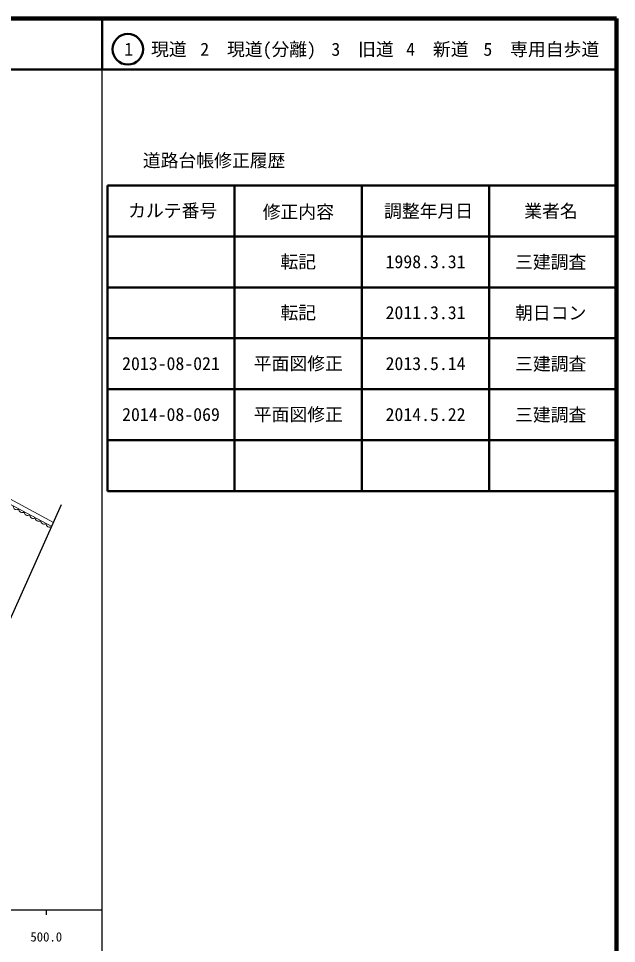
# Model space of a CAD drawing. Units: millimetres, scale not verified. Extents: x 40000 to 680000, y 20000 to 380000.
# Drawn here: x 562552 to 680000, y 198357 to 380000 of the extents above; entities that cross this region are included whole.
import ezdxf
from ezdxf.enums import TextEntityAlignment as Align

# ---------------------------------------------------------------- set-up
doc = ezdxf.new("R2010")
doc.units = ezdxf.units.MM
doc.header["$LTSCALE"] = 1000
for name, color, linetype, lineweight in [('M-BGD', 7, 'Continuous', 13), ('M-BMK-SRVR', 3, 'Continuous', 25), ('M-TTL', 2, 'Continuous', 140), ('M-TTL-BAND', 7, 'Continuous', 25), ('M-TTL-FRAM', 2, 'Continuous', 50), ('M-TTL-LINE', 7, 'Continuous', 50)]:
    doc.layers.add(name, color=color, linetype=linetype, lineweight=lineweight)
doc.layers.add('M-TTL-TXT', color=7, linetype='Continuous')
doc.styles.add('ＭＳ ゴシック', font='')
doc.styles.get('ＭＳ ゴシック').set_extended_font_data('MS Gothic')

msp = doc.modelspace()

# ---------------------------------------------------------------- linework, layer by layer
at = {"layer": 'M-BGD'}
for p, q in [((520633, 305847), (569069, 280275)), ((569420, 281061), (521622, 306635))]:
    msp.add_line(p, q, dxfattribs=at)
for centre in [(562195, 284201), (563272, 283633), (564348, 283065), (565424, 282497), (566501, 281928), (567577, 281360), (568653, 280792)]:
    msp.add_arc(centre, 663, 175.53562, 308.79987, dxfattribs=at)
at = {"layer": 'M-BMK-SRVR'}
msp.add_line((555276, 249423), (570992, 284577), dxfattribs=at)
at = {"layer": 'M-TTL'}
for p, q in [((680000, 380000), (40000, 380000)), ((680000, 20000), (680000, 380000))]:
    msp.add_line(p, q, dxfattribs=at)
at = {"layer": 'M-TTL-BAND'}
for p, q in [((579000, 20000), (579000, 370000)), ((40000, 205000), (579000, 205000)), ((568000, 205000), (568000, 204000))]:
    msp.add_line(p, q, dxfattribs=at)
at = {"layer": 'M-TTL-FRAM'}
for p, q in [((580000, 347197), (580000, 287197)), ((580000, 347197), (680000, 347197)), ((580000, 287197), (680000, 287197))]:
    msp.add_line(p, q, dxfattribs=at)
at = {"layer": 'M-TTL-LINE'}
for p, q in [((579000, 380000), (579000, 370000)), ((40000, 370000), (680000, 370000)), ((605000, 347197), (605000, 287197)), ((630000, 347197), (630000, 287197)), ((655000, 347197), (655000, 287197)), ((580000, 337197), (680000, 337197)), ((580000, 327197), (680000, 327197)), ((580000, 317197), (680000, 317197)), ((580000, 307197), (680000, 307197)), ((580000, 297197), (680000, 297197))]:
    msp.add_line(p, q, dxfattribs=at)
msp.add_circle((584031, 373958), 3000, dxfattribs=at)

# ---------------------------------------------------------------- texts
at = {"layer": 'M-TTL-BAND', "style": 'ＭＳ ゴシック'}
msp.add_text('500.0', height=1833, dxfattribs=at).set_placement((568000, 198195), align=Align.BOTTOM_CENTER)
at = {"layer": 'M-TTL-TXT', "style": 'ＭＳ ゴシック'}
for s, p in [('1\u3000現道', (589448, 373958)), ('2\u3000現道(分離)', (609619, 373958)), ('3\u3000旧道', (630121, 373958)), ('4\u3000新道', (644824, 373958)), ('5\u3000専用自歩道', (665228, 373958)), ('道路台帳修正履歴', (600968, 352113)), ('カルテ番号', (592839, 342277)), ('修正内容', (617509, 342023)), ('調整年月日', (643089, 342197)), ('業者名', (667134, 342197)), ('転記', (617500, 332245)), ('1998.3.31', (642500, 332245)), ('三建調査', (667077, 332189)), ('転記', (617500, 322245)), ('2011.3.31', (642500, 322245)), ('朝日コン', (667077, 322189)), ('2013-08-021', (592500, 312245)), ('平面図修正', (617500, 312245)), ('2013.5.14', (642500, 312245)), ('三建調査', (667077, 312189)), ('2014-08-069', (592500, 302245)), ('平面図修正', (617500, 302245)), ('2014.5.22', (642500, 302245)), ('三建調査', (667077, 302189))]:
    msp.add_text(s, height=2566, dxfattribs=at).set_placement(p, align=Align.MIDDLE_CENTER)

doc.saveas('drawing.dxf')
